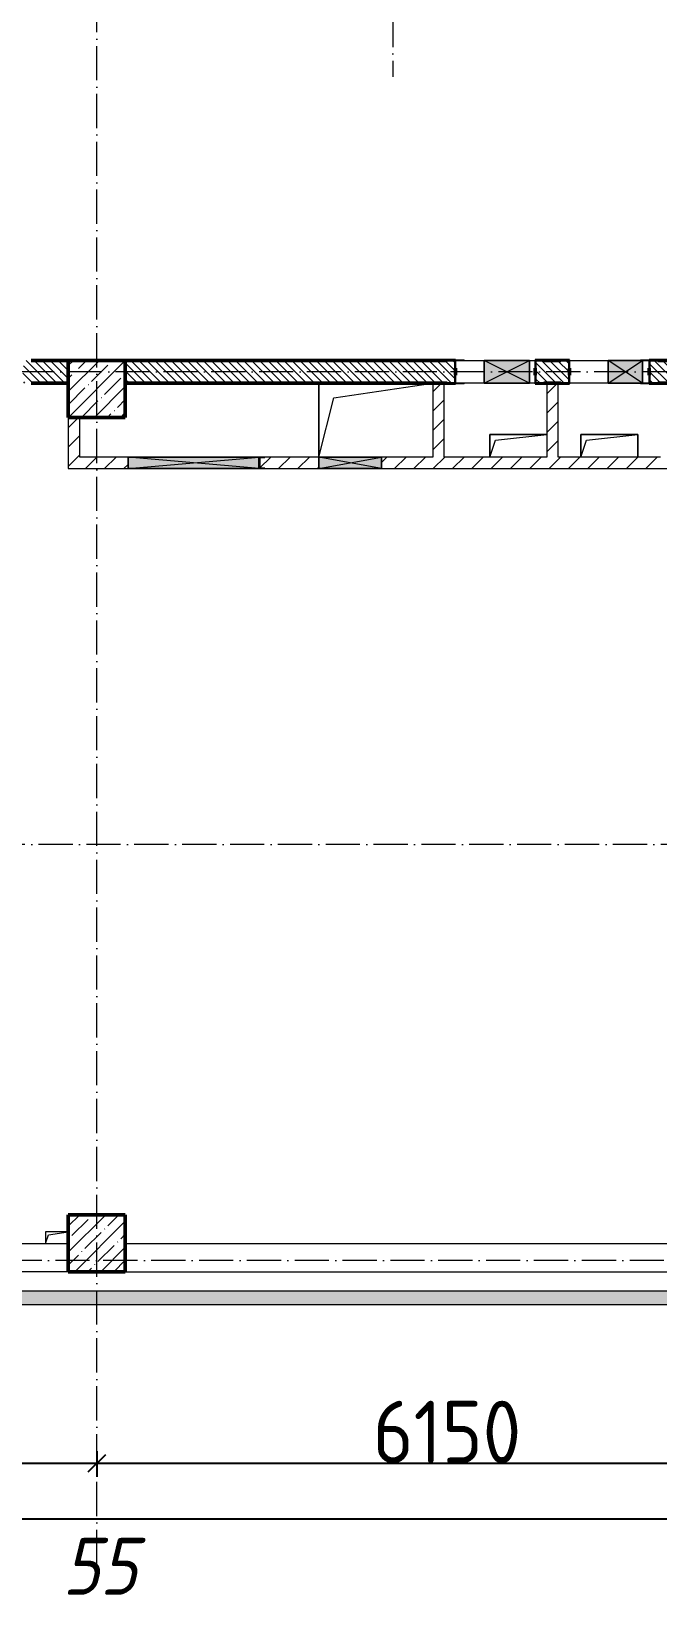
# Model space of a CAD drawing. Header units: millimetres. Extents: x -136833 to 49383, y -8033 to 344618.
# Drawn here: x -56859 to -51359, y 241044 to 254766 of the extents above; entities that cross this region are included whole.
import ezdxf

# ---------------------------------------------------------------- set-up
doc = ezdxf.new("R2010")
doc.units = ezdxf.units.MM
doc.linetypes.add('50_200_ШТРИХ_1Т_ш5_п1_п1_', pattern=[700, 500, -100, 0, -100])
for name, color, linetype, lineweight in [('A-____-____-DIMS', 7, 'Continuous', 9), ('A-DETL-GENF-OTLN', 7, 'Continuous', 9), ('A-FLOR-____-OTLN', 7, 'Continuous', 9), ('A-GENM-____-MCUT', 7, 'Continuous', 25), ('A-GENM-____-OTLN', 7, 'Continuous', 9), ('A-GENM-____-OTLN-1', 7, 'Continuous', 25), ('A-GLAZ-____-OTLN', 7, 'Continuous', 9), ('A-WALL-____-MCUT-2', 7, 'Continuous', 50), ('A-WALL-____-OTLN', 7, 'Continuous', 9), ('A-WALL-____-PATT-1', 7, 'Continuous', 9), ('A-WALL-FNSH-MCUT-1', 7, 'Continuous', 9), ('I-WALL-____-OTLN', 7, 'Continuous', 9), ('S-COLS-____-MCUT', 7, 'Continuous', 50), ('S-COLS-____-OTLN', 7, 'Continuous', 9), ('S-GRID-____-IDEN', 7, 'Continuous', 9), ('S-GRID-____-OTLN-1', 7, '50_200_ШТРИХ_1Т_ш5_п1_п1_', 9)]:
    doc.layers.add(name, color=color, linetype=linetype, lineweight=lineweight)
doc.layers.add('A-GLAZ-____-OTLN-1', color=7, linetype='Continuous', lineweight=9, true_color=0xc0c0c0)
doc.styles.add('ISOCPEUR_I', font='isocpeui.ttf', dxfattribs={"width": 0.9, "height": 2.5})
doc.styles.add('ISOCPEUR_I_9', font='isocpeui.ttf', dxfattribs={"width": 0.9, "height": 250})
doc.styles.add('СПДС', font='isocpeur.ttf', dxfattribs={"width": 0.9})
doc.dimstyles.new('ISO-2_5_0_9К_БОЛЬШОЙ_ОСИ', dxfattribs={"dimscale": 304.8, "dimtxt": 248.995294, "dimasz": 0.492126, "dimexe": 0.393701, "dimexo": 0, "dimgap": 0, "dimtad": 1, "dimdec": 0, "dimzin": 0, "dimdsep": 46, "dimtxsty": 'ISOCPEUR_I_9', "dimblk1": 'OBLIQUE', "dimblk2": 'OBLIQUE', "dimsah": 1, "dimcen": 0.09, "dimdle": 0.393701, "dimazin": 0, "dimtfac": 1, "dimtdec": 4, "dimtix": 1, "dimtmove": 0, "dimatfit": 3, "dimfxl": 1, "dimtvp": 1, "dimtolj": 1, "dimtzin": 0, "dimarcsym": 2})
pattern_1 = [(135, (-131434.413, 245796.486), (-35.35534, -35.35534), [])]
pattern_2 = [(45, (-131434.41, 245796.49), (-84.85281, 84.85281), [])]

# ---------------------------------------------------------------- blocks, each defined once
blk = doc.blocks.new('BSC_Колонна _Прямоугольная - 500х500-V57-АР1_План отверстий 2 этажа в осях 1-64_А-ГГ')
at = {"layer": 'S-COLS-____-OTLN'}
h = blk.add_hatch(dxfattribs=at)
h.set_pattern_fill('FP_86', color=256, style=0, pattern_type=2)
h.set_pattern_definition([(45, (-75150, 1668.96), (-114.04925, 114.04925), []), (45, (-75035.95, 1668.96), (-114.04925, 114.04925), [201.613, -40.323, 3.353, -36.97])])
h.paths.add_polyline_path([(-250, -250), (250, -250), (250, 250), (-250, 250)], flags=0)
at = {"layer": 'S-COLS-____-MCUT'}
for p, q in [((250, 250), (-250, 250)), ((-250, 250), (-250, -250)), ((250, -250), (250, 250)), ((-250, -250), (250, -250))]:
    blk.add_line(p, q, dxfattribs=at)
blk = doc.blocks.new('BSC_Колонна _Прямоугольная - 500х500-V58-АР1_План отверстий 2 этажа в осях 1-64_А-ГГ')
at = {"layer": 'S-COLS-____-OTLN'}
h = blk.add_hatch(dxfattribs=at)
h.set_pattern_fill('FP_87', color=256, style=0, pattern_type=2)
h.set_pattern_definition([(45, (-75150, -5831.04), (-114.04925, 114.04925), []), (45, (-75035.95, -5831.04), (-114.04925, 114.04925), [201.613, -40.323, 3.353, -36.97])])
h.paths.add_polyline_path([(-250, -250), (250, -250), (250, 250), (-250, 250)], flags=0)
at = {"layer": 'S-COLS-____-MCUT'}
for p, q in [((250, 250), (-250, 250)), ((-250, 250), (-250, -250)), ((250, -250), (250, 250)), ((-250, -250), (250, -250))]:
    blk.add_line(p, q, dxfattribs=at)
blk = doc.blocks.new('154_Стойка_СКБ_Уголок - СМ-2180_200-28268025-АР1_План отверстий 2 этажа в осях 1-64_А-ГГ')
at = {"layer": 'A-GENM-____-MCUT'}
for p, q in [((125, 156), (125, 81)), ((200, 156), (125, 156)), ((131, 81), (131, 150)), ((131, 150), (200, 150)), ((200, 150), (200, 156)), ((125, 81), (131, 81)), ((131, 19), (125, 19)), ((125, 19), (125, -56)), ((131, -50), (131, 19)), ((125, -56), (200, -56)), ((200, -50), (131, -50)), ((200, -56), (200, -50))]:
    blk.add_line(p, q, dxfattribs=at)
blk = doc.blocks.new('Фахверк_СКБ_Уголок - 200_3960_зеркало-28268689-АР1_План отверстий 2 этажа в осях 1-64_А-ГГ')
at = {"layer": 'A-GENM-____-MCUT'}
for p, q in [((200, 156), (125, 156)), ((125, 156), (125, 81)), ((131, 81), (131, 150)), ((131, 150), (200, 150)), ((200, 150), (200, 156)), ((125, 81), (131, 81)), ((131, 19), (125, 19)), ((125, 19), (125, -56)), ((131, -50), (131, 19)), ((125, -56), (200, -56)), ((200, -50), (131, -50)), ((200, -56), (200, -50))]:
    blk.add_line(p, q, dxfattribs=at)
blk = doc.blocks.new('Фахверк_СКБ_Уголок - 200_3960-28268576-АР1_План отверстий 2 этажа в осях 1-64_А-ГГ')
at = {"layer": 'A-GENM-____-MCUT'}
for p, q in [((200, 156), (125, 156)), ((125, 156), (125, 81)), ((131, 81), (131, 150)), ((131, 150), (200, 150)), ((200, 150), (200, 156)), ((125, 81), (131, 81)), ((131, 19), (125, 19)), ((125, 19), (125, -56)), ((131, -50), (131, 19)), ((125, -56), (200, -56)), ((200, -50), (131, -50)), ((200, -56), (200, -50))]:
    blk.add_line(p, q, dxfattribs=at)
blk = doc.blocks.new('Стойка_Влож_Уголок_Опорный - Уголок-28213941-АР1_План отверстий 2 этажа в осях 1-64_А-ГГ')
at = {"layer": 'A-GENM-____-OTLN'}
for p, q in [((-212, -6), (-212, 0)), ((0, 0), (0, -6)), ((-212, -75), (-212, -6)), ((-212, -6), (-206, -6)), ((-212, -75), (-206, -75)), ((-6, -6), (0, -6)), ((-6, -75), (0, -75)), ((0, -6), (0, -75))]:
    blk.add_line(p, q, dxfattribs=at)
blk = doc.blocks.new('154_Фахверк_СКБ_Швеллер - Тип_100_3960-28494444-АР1_План отверстий 2 этажа в осях 1-64_А-ГГ')
at = {"layer": 'A-GENM-____-MCUT'}
for p, q in [((125, 50), (175, 50)), ((125, -50), (125, 50)), ((128, 47), (128, -47)), ((175, 47), (128, 47)), ((175, 50), (175, 47)), ((175, -50), (125, -50)), ((128, -47), (175, -47)), ((175, -47), (175, -50))]:
    blk.add_line(p, q, dxfattribs=at)
blk = doc.blocks.new('AR_Отверстие прямоугольное _в плите_ - AR_Отверстие прямоугольное _в плите_-30229432-АР1_План отверстий 2 этажа в осях 1-64_А-ГГ')
at = {"layer": 'A-GENM-____-OTLN'}
for p, q in [((250, 100), (-250, 100)), ((-250, 100), (-250, -100)), ((-250, -100), (-200, 50)), ((-200, 50), (250, 100))]:
    blk.add_line(p, q, dxfattribs=at)
blk = doc.blocks.new('AR_Отверстие прямоугольное _в плите_ - AR_Отверстие прямоугольное _в плите_-V147-АР1_План отверстий 2 этажа в осях 1-64_А-ГГ')
at = {"layer": 'A-GENM-____-OTLN'}
for p, q in [((250, 100), (-250, 100)), ((-250, 100), (-250, -100)), ((-250, -100), (-200, 50)), ((-200, 50), (250, 100)), ((250, -100), (250, 100))]:
    blk.add_line(p, q, dxfattribs=at)
blk = doc.blocks.new('AR_Отверстие прямоугольное _в плите_ - AR_Отверстие прямоугольное _в плите_-V161-АР1_План отверстий 2 этажа в осях 1-64_А-ГГ')
at = {"layer": 'A-GENM-____-OTLN'}
for p, q in [((100, 50), (-100, 50)), ((-100, 50), (-100, -50)), ((-100, -50), (-75, 25)), ((-75, 25), (100, 50))]:
    blk.add_line(p, q, dxfattribs=at)
blk = doc.blocks.new('AR_Отверстие прямоугольное _в плите_ - AR_Отверстие прямоугольное _в плите_-30552580-АР1_План отверстий 2 этажа в осях 1-64_А-ГГ')
at = {"layer": 'A-GENM-____-OTLN'}
for p, q in [((-500, 325), (-500, -325)), ((-370, 195), (500, 325)), ((-500, -325), (-370, 195))]:
    blk.add_line(p, q, dxfattribs=at)
blk = doc.blocks.new('Отлив_СКБ - Отлив витража_120_НВФ-31885342-АР1_План отверстий 2 этажа в осях 1-64_А-ГГ')
at = {"layer": 'A-GLAZ-____-OTLN-1'}
for points in [[(0, 0), (0, -2), (7800, -2), (7800, 0), (2809, 0)], [(0, -2), (0, -120), (7800, -120), (7800, -2), (2809, -2)]]:
    blk.add_hatch(color=256, dxfattribs=at).paths.add_polyline_path(points, flags=0)
at = {"layer": 'A-GLAZ-____-OTLN'}
for p, q in [((0, 0), (7800, 0)), ((7800, -2), (0, -2)), ((0, -120), (0, -83)), ((0, -120), (7800, -120)), ((7800, -83), (7800, -120))]:
    blk.add_line(p, q, dxfattribs=at)
blk = doc.blocks.new('AR_Отверстие прямоугольное _в стене_ - AR_Отверстие прямоугольное _в стене__ЭОМ-36405854-АР1_План отверстий 2 этажа в осях 1-64_А-ГГ')
at = {"layer": 'A-GLAZ-____-OTLN'}
blk.add_hatch(color=256, dxfattribs=at).paths.add_polyline_path([(200, 100), (-200, 100), (-200, -100), (200, -100), (200, 85)], flags=0)
at = {"layer": 'A-DETL-GENF-OTLN'}
for p, q in [((-200, -100), (-200, 100)), ((-200, 100), (200, 100)), ((200, 100), (-200, -100)), ((-200, 100), (200, -100)), ((200, 100), (-200, 100)), ((-200, 100), (-200, -100)), ((200, 100), (200, -100)), ((200, -100), (200, 100)), ((200, -100), (-200, -100)), ((-200, -100), (200, -100))]:
    blk.add_line(p, q, dxfattribs=at)
blk = doc.blocks.new('AR_Отверстие прямоугольное _в стене__БезПР - AR_Отверстие прямоугольное _в стене__БезПР-36392850-АР1_План отверстий 2 этажа в осях 1-64_А-ГГ')
at = {"layer": 'A-GLAZ-____-OTLN'}
blk.add_hatch(color=256, dxfattribs=at).paths.add_polyline_path([(150, 100), (-150, 100), (-150, -100), (150, -100), (150, 85)], flags=0)
at = {"layer": 'A-DETL-GENF-OTLN'}
for p, q in [((-150, -100), (-150, 100)), ((-150, 100), (150, 100)), ((150, 100), (-150, -100)), ((-150, 100), (150, -100)), ((150, 100), (-150, 100)), ((-150, 100), (-150, -100)), ((150, 100), (150, -100)), ((150, -100), (150, 100)), ((150, -100), (-150, -100)), ((-150, -100), (150, -100))]:
    blk.add_line(p, q, dxfattribs=at)
blk = doc.blocks.new('AR_Отверстие прямоугольное _в стене_ - AR_Отверстие прямоугольное _в стене__ОВ-36863857-АР1_План отверстий 2 этажа в осях 1-64_А-ГГ')
at = {"layer": 'A-GLAZ-____-OTLN'}
blk.add_hatch(color=256, dxfattribs=at).paths.add_polyline_path([(275, 50), (-275, 50), (-275, -50), (275, -50)], flags=0)
at = {"layer": 'A-DETL-GENF-OTLN'}
for p, q in [((-275, -50), (-275, 50)), ((-275, 50), (275, 50)), ((275, 50), (-275, -50)), ((-275, 50), (275, -50)), ((275, 50), (-275, 50)), ((-275, 50), (-275, -50)), ((275, 50), (275, -50)), ((275, -50), (275, 50)), ((275, -50), (-275, -50)), ((-275, -50), (275, -50))]:
    blk.add_line(p, q, dxfattribs=at)
blk = doc.blocks.new('AR_Отверстие прямоугольное _в стене_ - AR_Отверстие прямоугольное _в стене__ОВ-36863931-АР1_План отверстий 2 этажа в осях 1-64_А-ГГ')
at = {"layer": 'A-GLAZ-____-OTLN'}
blk.add_hatch(color=256, dxfattribs=at).paths.add_polyline_path([(575, 50), (-575, 50), (-575, -50), (575, -50), (575, 47)], flags=0)
at = {"layer": 'A-DETL-GENF-OTLN'}
for p, q in [((-575, 50), (575, 50)), ((575, 50), (-575, -50)), ((-575, 50), (575, -50)), ((575, 50), (-575, 50)), ((575, 50), (575, -50)), ((575, -50), (575, 50)), ((575, -50), (-575, -50)), ((-575, -50), (575, -50))]:
    blk.add_line(p, q, dxfattribs=at)
blk = doc.blocks.new('_Oblique')
at = {"color": 0, "linetype": 'ByBlock', "lineweight": -2}
blk.add_line((-0.5, -0.5), (0.5, 0.5), dxfattribs=at)
blk = doc.blocks.new('*D2068')
at = {"layer": 'A-____-____-DIMS', "color": 0, "lineweight": -2, "transparency": 16777216}
for p, q in [((355921, -90356), (355921, -90582)), ((358921, -90356), (358921, -90582)), ((355801, -90462), (359041, -90462))]:
    blk.add_line(p, q, dxfattribs=at)
at = {"layer": 'Defpoints', "color": 0, "transparency": 16777216}
for p in [(355921, -90356), (358921, -90356), (358921, -90462)]:
    blk.add_point(p, dxfattribs=at)
at = {"layer": 'A-____-____-DIMS', "color": 0, "lineweight": -2, "transparency": 16777216, "xscale": 150, "yscale": 150, "zscale": 150, "rotation": 180}
blk.add_blockref('_Oblique', (355921, -90462), dxfattribs=at)
at = {"layer": 'A-____-____-DIMS', "color": 0, "lineweight": -2, "transparency": 16777216, "xscale": 150, "yscale": 150, "zscale": 150}
blk.add_blockref('_Oblique', (358921, -90462), dxfattribs=at)
at = {"layer": 'A-____-____-DIMS', "color": 0, "transparency": 16777216, "insert": (357421, -90188), "char_height": 548.6, "attachment_point": 5, "style": 'СПДС'}
blk.add_mtext('\\A1;3000', dxfattribs=at)
blk = doc.blocks.new('*D2069')
at = {"layer": 'A-____-____-DIMS', "color": 0, "lineweight": -2, "transparency": 16777216}
for p, q in [((358921, -90356), (358921, -90582)), ((365071, -90356), (365071, -90582)), ((358801, -90462), (365191, -90462))]:
    blk.add_line(p, q, dxfattribs=at)
at = {"layer": 'Defpoints', "color": 0, "transparency": 16777216}
for p in [(358921, -90356), (365071, -90356), (365071, -90462)]:
    blk.add_point(p, dxfattribs=at)
at = {"layer": 'A-____-____-DIMS', "color": 0, "lineweight": -2, "transparency": 16777216, "xscale": 150, "yscale": 150, "zscale": 150, "rotation": 180}
blk.add_blockref('_Oblique', (358921, -90462), dxfattribs=at)
at = {"layer": 'A-____-____-DIMS', "color": 0, "lineweight": -2, "transparency": 16777216, "xscale": 150, "yscale": 150, "zscale": 150}
blk.add_blockref('_Oblique', (365071, -90462), dxfattribs=at)
at = {"layer": 'A-____-____-DIMS', "color": 0, "transparency": 16777216, "insert": (361996, -90188), "char_height": 548.6, "attachment_point": 5, "style": 'СПДС'}
blk.add_mtext('\\A1;6150', dxfattribs=at)
blk = doc.blocks.new('*D2075')
at = {"layer": 'A-____-____-DIMS', "color": 0, "lineweight": -2, "transparency": 16777216}
for p, q in [((281301, -90950), (385041, -90950)), ((281421, -90844), (281421, -91070)), ((384921, -90844), (384921, -91070))]:
    blk.add_line(p, q, dxfattribs=at)
at = {"layer": 'Defpoints', "color": 0, "transparency": 16777216}
for p in [(281421, -90844), (384921, -90844), (384921, -90950)]:
    blk.add_point(p, dxfattribs=at)
at = {"layer": 'A-____-____-DIMS', "color": 0, "lineweight": -2, "transparency": 16777216, "xscale": 150, "yscale": 150, "zscale": 150, "rotation": 180}
blk.add_blockref('_Oblique', (281421, -90950), dxfattribs=at)
at = {"layer": 'A-____-____-DIMS', "color": 0, "lineweight": -2, "transparency": 16777216, "xscale": 150, "yscale": 150, "zscale": 150}
blk.add_blockref('_Oblique', (384921, -90950), dxfattribs=at)
at = {"layer": 'A-____-____-DIMS', "color": 0, "transparency": 16777216, "insert": (333171, -90676), "char_height": 548.6, "attachment_point": 5, "style": 'СПДС'}
blk.add_mtext('\\A1;103500', dxfattribs=at)
blk = doc.blocks.new('3эт')
at = {"layer": 'S-GRID-____-OTLN-1', "color": 251, "ltscale": 0.6, "true_color": 0x636466}
for p, q in [((361520.7, -36982.5), (361520.7, -78293.6)), ((358920.7, -91346.1), (358920.7, -76712.9)), ((374089.5, -80882.4), (279101.9, -80882.4)), ((387697.2, -85032.4), (279101.9, -85032.4)), ((387845.1, -88682.4), (279101.9, -88682.4))]:
    blk.add_line(p, q, dxfattribs=at)
at = {"layer": 'S-GRID-____-IDEN', "insert": (358618.6, -91116.3), "char_height": 500, "width": 404.05, "attachment_point": 1, "style": 'ISOCPEUR_I'}
blk.add_mtext('55', dxfattribs=at)
at = {"layer": 'A-____-____-DIMS'}
for base, p1, p2, override, picture, middle in [((358920.7, -90462), (355920.7, -90355.9), (358920.7, -90355.9), {"dimtxt": 1.8, "dimpost": '<>', "dimtxsty": 'СПДС', "dimfxl": 3000}, '*D2068', (357420.7, -90187.7)), ((365070.7, -90462), (358920.7, -90355.9), (365070.7, -90355.9), {"dimtxt": 1.8, "dimpost": '<>', "dimtxsty": 'СПДС', "dimfxl": 6150}, '*D2069', (361995.7, -90187.7)), ((384920.7, -90950.2), (281420.7, -90844.1), (384920.7, -90844.1), {"dimtxt": 1.8, "dimpost": '<>', "dimtxsty": 'СПДС', "dimfxl": 103500}, '*D2075', (333170.7, -90675.9))]:
    dim = blk.add_linear_dim(base=base, p1=p1, p2=p2, dimstyle='ISO-2_5_0_9К_БОЛЬШОЙ_ОСИ', override=override, dxfattribs=at)
    dim.commit()
    dim.dimension.update_dxf_attribs({"geometry": picture, "text_midpoint": middle})

msp = doc.modelspace()

# ---------------------------------------------------------------- hatches: boundary and pattern name
at = {"layer": 'A-WALL-____-PATT-1'}
h = msp.add_hatch(dxfattribs=at)
h.set_pattern_fill('FP_6', color=256, style=0, pattern_type=2)
h.set_pattern_definition(pattern_1)
h.paths.add_polyline_path([(-56728.4, 251677.5), (-56534.4, 251677.5), (-56534.4, 251877.5), (-56928.4, 251877.5), (-56928.4, 251808.5), (-56934.4, 251808.5), (-56934.4, 251746.5), (-56928.4, 251746.5), (-56928.4, 251677.5), (-56859.4, 251677.5)], flags=0)
h.paths.add_polyline_path([(-59034.4, 251677.5), (-58640.4, 251677.5), (-58640.4, 251746.5), (-58634.4, 251746.5), (-58634.4, 251808.5), (-58640.4, 251808.5), (-58640.4, 251877.5), (-59034.4, 251877.5), (-59034.4, 251717.5)], flags=0)
h = msp.add_hatch(dxfattribs=at)
h.set_pattern_fill('FP_6', color=256, style=0, pattern_type=2)
h.set_pattern_definition(pattern_1)
h.paths.add_polyline_path([(-51428.4, 251677.5), (-50284.4, 251677.5), (-50284.4, 251877.5), (-51428.4, 251877.5), (-51428.4, 251808.5), (-51434.4, 251808.5), (-51434.4, 251746.5), (-51428.4, 251746.5), (-51428.4, 251678.6)], flags=0)
h.paths.add_polyline_path([(-52359.4, 251677.5), (-52140.4, 251677.5), (-52140.4, 251746.5), (-52134.4, 251746.5), (-52134.4, 251808.5), (-52140.4, 251808.5), (-52140.4, 251877.5), (-52428.4, 251877.5), (-52428.4, 251808.5), (-52434.4, 251808.5), (-52434.4, 251746.5), (-52428.4, 251746.5), (-52428.4, 251677.5)], flags=0)
h.paths.add_polyline_path([(-53679.7, 251677.5), (-53140.4, 251677.5), (-53140.4, 251746.5), (-53134.4, 251746.5), (-53134.4, 251808.5), (-53140.4, 251808.5), (-53140.4, 251877.5), (-56034.4, 251877.5), (-56034.4, 251677.5)], flags=0)
h = msp.add_hatch(dxfattribs=at)
h.set_pattern_fill('FP_4', color=256, style=0, pattern_type=2)
h.set_pattern_definition(pattern_2)
h.paths.add_polyline_path([(-53234.4, 251027.5), (-53234.4, 251677.5), (-53334.4, 251677.5), (-53334.4, 251027.5)], flags=0)
h = msp.add_hatch(dxfattribs=at)
h.set_pattern_fill('FP_4', color=256, style=0, pattern_type=2)
h.set_pattern_definition(pattern_2)
h.paths.add_polyline_path([(-52234.4, 251027.5), (-52234.4, 251677.5), (-52334.4, 251677.5), (-52334.4, 251027.5)], flags=0)
h = msp.add_hatch(dxfattribs=at)
h.set_pattern_fill('FP_4', color=256, style=0, pattern_type=2)
h.set_pattern_definition(pattern_2)
h.paths.add_polyline_path([(-56434.4, 251027.5), (-56434.4, 251377.5), (-56534.4, 251377.5), (-56534.4, 251027.5)], flags=0)
h = msp.add_hatch(dxfattribs=at)
h.set_pattern_fill('FP_4', color=256, style=0, pattern_type=2)
h.set_pattern_definition(pattern_2)
h.paths.add_polyline_path([(-51334.4, 250927.5), (-51334.4, 251027.5), (-53784.4, 251027.5), (-53784.4, 250927.5), (-51912.2, 250927.5)], flags=0)
h.paths.add_polyline_path([(-56534.4, 250927.5), (-56009.4, 250927.5), (-56009.4, 251027.5), (-56534.4, 251027.5)], flags=0)
h.paths.add_polyline_path([(-54334.4, 250927.5), (-54334.4, 251027.5), (-54809.4, 251027.5), (-54809.4, 251024.5), (-54856.4, 251024.5), (-54856.4, 250930.5), (-54809.4, 250930.5), (-54809.4, 250927.5)], flags=0)

# ---------------------------------------------------------------- linework, layer by layer
at = {"layer": 'A-FLOR-____-OTLN'}
for p, q in [((-54334.4, 251027.5), (-54334.4, 251677.5)), ((-52834.4, 251227.5), (-52334.4, 251227.5)), ((-52834.4, 251027.5), (-52834.4, 251227.5)), ((-52034.4, 251227.5), (-51534.4, 251227.5)), ((-52034.4, 251027.5), (-52034.4, 251227.5)), ((-51534.4, 251227.5), (-51534.4, 251027.5))]:
    msp.add_line(p, q, dxfattribs=at)
at = {"layer": 'A-WALL-____-MCUT-2'}
for p, q in [((-56534.4, 251877.5), (-56859.4, 251877.5)), ((-53209.4, 251877.5), (-56034.4, 251877.5)), ((-52209.4, 251877.5), (-52359.4, 251877.5)), ((-50284.4, 251877.5), (-51359.4, 251877.5)), ((-56859.4, 251677.5), (-56534.4, 251677.5)), ((-56034.4, 251677.5), (-53209.4, 251677.5)), ((-53134.4, 251746.5), (-53134.4, 251808.5)), ((-52434.4, 251808.5), (-52434.4, 251746.5)), ((-52359.4, 251677.5), (-52209.4, 251677.5)), ((-52134.4, 251746.5), (-52134.4, 251808.5)), ((-51434.4, 251808.5), (-51434.4, 251746.5)), ((-51359.4, 251677.5), (-50284.4, 251677.5))]:
    msp.add_line(p, q, dxfattribs=at)
at = {"layer": 'A-WALL-____-OTLN'}
for p, q in [((-59034.4, 244127.5), (-56534.4, 244127.5)), ((-56034.4, 244127.5), (-51234.4, 244127.5)), ((-56534.4, 243877.5), (-59034.4, 243877.5)), ((-56034.4, 243877.5), (-51234.4, 243877.5))]:
    msp.add_line(p, q, dxfattribs=at)
at = {"layer": 'A-WALL-FNSH-MCUT-1'}
for p, q in [((-53334.4, 251677.5), (-53334.4, 251027.5)), ((-53234.4, 251027.5), (-53234.4, 251677.5)), ((-52334.4, 251677.5), (-52334.4, 251027.5)), ((-52234.4, 251027.5), (-52234.4, 251677.5)), ((-56534.4, 251377.5), (-56534.4, 250927.5)), ((-56434.4, 251027.5), (-56434.4, 251377.5)), ((-56009.4, 251027.5), (-56434.4, 251027.5)), ((-54334.4, 251027.5), (-54809.4, 251027.5)), ((-53334.4, 251027.5), (-53784.4, 251027.5)), ((-52334.4, 251027.5), (-53234.4, 251027.5)), ((-51334.4, 251027.5), (-52234.4, 251027.5)), ((-56534.4, 250927.5), (-56009.4, 250927.5)), ((-54809.4, 250927.5), (-54334.4, 250927.5)), ((-53784.4, 250927.5), (-50284.4, 250927.5))]:
    msp.add_line(p, q, dxfattribs=at)
at = {"layer": 'I-WALL-____-OTLN'}
for p, q in [((-53134.4, 251877.5), (-52884.4, 251877.5)), ((-52484.4, 251877.5), (-52434.4, 251877.5)), ((-52134.4, 251877.5), (-51794.4, 251877.5)), ((-51494.4, 251877.5), (-51434.4, 251877.5)), ((-52884.4, 251677.5), (-53134.4, 251677.5)), ((-52434.4, 251677.5), (-52484.4, 251677.5)), ((-51794.4, 251677.5), (-52134.4, 251677.5)), ((-51434.4, 251677.5), (-51494.4, 251677.5))]:
    msp.add_line(p, q, dxfattribs=at)

# ---------------------------------------------------------------- block references
msp.add_blockref('3эт', (-415205.1, 332659.9))
at = {"layer": 'A-GENM-____-OTLN'}
for p, rotation in [((-53134.4, 251883.5), 89.99999999999955), ((-51434.4, 251671.5), 269.9999999999995)]:
    msp.add_blockref('Стойка_Влож_Уголок_Опорный - Уголок-28213941-АР1_План отверстий 2 этажа в осях 1-64_А-ГГ', p, dxfattribs=dict(at, rotation=rotation))
for name, p in [('AR_Отверстие прямоугольное _в плите_ - AR_Отверстие прямоугольное _в плите_-30552580-АР1_План отверстий 2 этажа в осях 1-64_А-ГГ', (-53834.4, 251352.5)), ('AR_Отверстие прямоугольное _в плите_ - AR_Отверстие прямоугольное _в плите_-30229432-АР1_План отверстий 2 этажа в осях 1-64_А-ГГ', (-52584.4, 251127.5)), ('AR_Отверстие прямоугольное _в плите_ - AR_Отверстие прямоугольное _в плите_-V147-АР1_План отверстий 2 этажа в осях 1-64_А-ГГ', (-51784.4, 251127.5)), ('AR_Отверстие прямоугольное _в плите_ - AR_Отверстие прямоугольное _в плите_-V161-АР1_План отверстий 2 этажа в осях 1-64_А-ГГ', (-56634.4, 244177.5))]:
    msp.add_blockref(name, p, dxfattribs=at)
at = {"layer": 'A-GENM-____-OTLN-1', "rotation": 180}
for name, p in [('154_Стойка_СКБ_Уголок - СМ-2180_200-28268025-АР1_План отверстий 2 этажа в осях 1-64_А-ГГ', (-53009.4, 251827.5)), ('Фахверк_СКБ_Уголок - 200_3960-28268576-АР1_План отверстий 2 этажа в осях 1-64_А-ГГ', (-52009.4, 251827.5))]:
    msp.add_blockref(name, p, dxfattribs=at)
at = {"layer": 'A-GENM-____-OTLN-1'}
for name, p in [('Фахверк_СКБ_Уголок - 200_3960_зеркало-28268689-АР1_План отверстий 2 этажа в осях 1-64_А-ГГ', (-52559.4, 251727.5)), ('154_Стойка_СКБ_Уголок - СМ-2180_200-28268025-АР1_План отверстий 2 этажа в осях 1-64_А-ГГ', (-51559.4, 251727.5)), ('154_Фахверк_СКБ_Швеллер - Тип_100_3960-28494444-АР1_План отверстий 2 этажа в осях 1-64_А-ГГ', (-54984.4, 250977.5))]:
    msp.add_blockref(name, p, dxfattribs=at)
at = {"layer": 'A-GLAZ-____-OTLN', "rotation": 180}
for name, p in [('AR_Отверстие прямоугольное _в стене_ - AR_Отверстие прямоугольное _в стене__ЭОМ-36405854-АР1_План отверстий 2 этажа в осях 1-64_А-ГГ', (-52684.4, 251777.5)), ('AR_Отверстие прямоугольное _в стене__БезПР - AR_Отверстие прямоугольное _в стене__БезПР-36392850-АР1_План отверстий 2 этажа в осях 1-64_А-ГГ', (-51644.4, 251777.5)), ('AR_Отверстие прямоугольное _в стене_ - AR_Отверстие прямоугольное _в стене__ОВ-36863931-АР1_План отверстий 2 этажа в осях 1-64_А-ГГ', (-55434.4, 250977.5)), ('AR_Отверстие прямоугольное _в стене_ - AR_Отверстие прямоугольное _в стене__ОВ-36863857-АР1_План отверстий 2 этажа в осях 1-64_А-ГГ', (-54059.4, 250977.5))]:
    msp.add_blockref(name, p, dxfattribs=at)
at = {"layer": 'A-GLAZ-____-OTLN'}
msp.add_blockref('Отлив_СКБ - Отлив витража_120_НВФ-31885342-АР1_План отверстий 2 этажа в осях 1-64_А-ГГ', (-59034.4, 243710.5), dxfattribs=at)
at = {"layer": 'S-COLS-____-OTLN'}
for name, p in [('BSC_Колонна _Прямоугольная - 500х500-V58-АР1_План отверстий 2 этажа в осях 1-64_А-ГГ', (-56284.4, 251627.5)), ('BSC_Колонна _Прямоугольная - 500х500-V57-АР1_План отверстий 2 этажа в осях 1-64_А-ГГ', (-56284.4, 244127.5))]:
    msp.add_blockref(name, p, dxfattribs=at)

doc.saveas('drawing.dxf')
